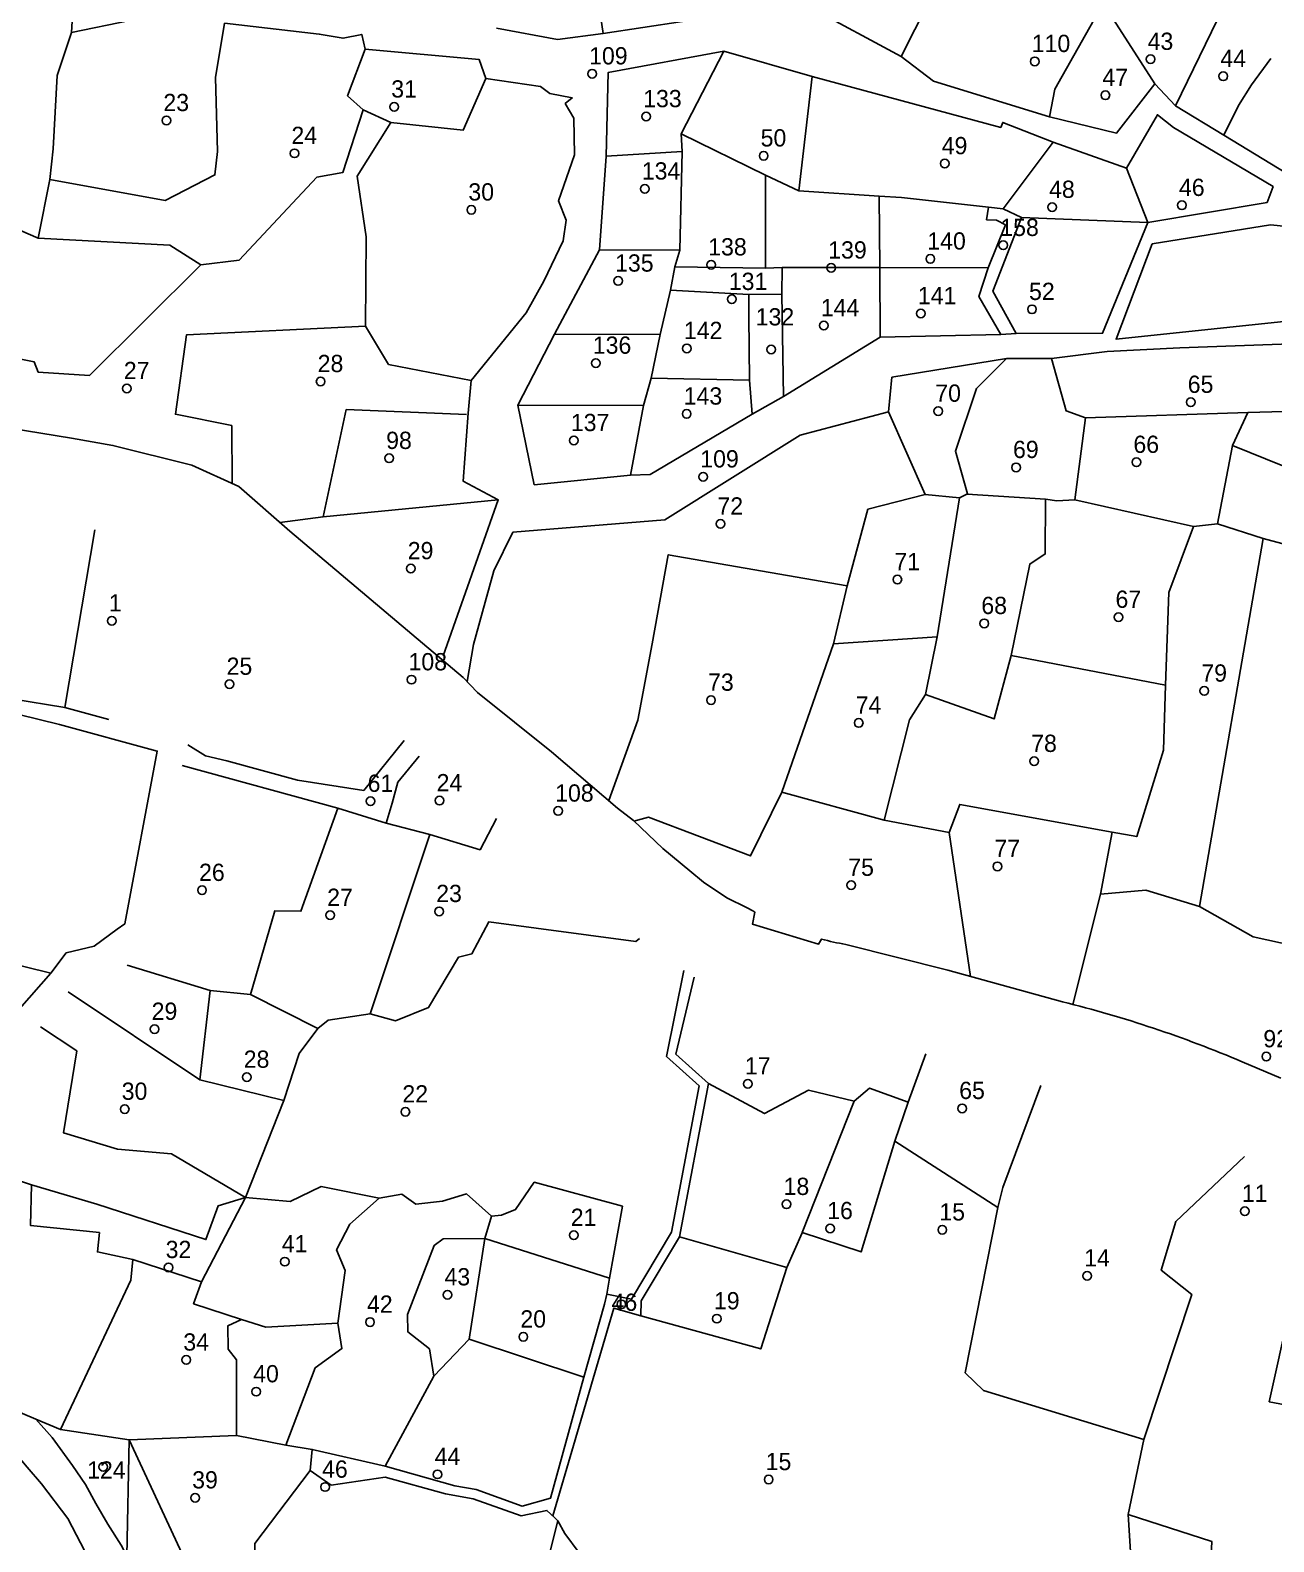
# Model space of a CAD drawing. Extents: x 176571 to 180224, y 250857 to 253450.
# Drawn here: x 177392.1 to 177680.3, y 251930.3 to 252280.5 of the extents above; entities that cross this region are included whole.
import ezdxf
from ezdxf.enums import TextEntityAlignment as Align

# ---------------------------------------------------------------- set-up
doc = ezdxf.new("R2010")
doc.units = 0
for name, color, linetype in [('1602', 240, 'Continuous'), ('1603', 240, 'Continuous'), ('A_POINTS', 252, 'Continuous')]:
    doc.layers.add(name, color=color, linetype=linetype)
doc.styles.add('HEBTXT', font='hebtxt.shx')

# ---------------------------------------------------------------- blocks, each defined once
blk = doc.blocks.new('1603')
at = {"layer": 'A_POINTS'}
blk.add_circle((0, 0), 0.25, dxfattribs=at)
at = {"style": 'HEBTXT'}
blk.add_attdef('PARCEL_NUM', text='', height=2, dxfattribs=at).set_placement((0, 1), align=Align.CENTER)
at = {"style": 'HEBTXT', "flags": 1}
blk.add_attdef('LOT_NUM', text='', height=2, dxfattribs=at).set_placement((0, -2.5), align=Align.CENTER)

msp = doc.modelspace()

# ---------------------------------------------------------------- linework, layer by layer
at = {"layer": '1602'}
for points in [[(177638.71, 252365.99), (177643.94, 252355.88), (177652.01, 252348.2), (177653.69, 252343.14), (177658.66, 252338.29), (177668.39, 252308.97), (177668.64, 252285.86), (177657.52, 252262.99)], [(177584.44, 252325.35), (177582.97, 252321.56), (177594.45, 252315.64), (177595.2, 252308.48), (177603.51, 252293.46), (177593.98, 252274.46)], [(177521.84, 252300.04), (177524.92, 252279.78)], [(177572.71, 252285.86), (177593.98, 252274.46), (177601.44, 252268.75), (177628.3, 252260.47), (177643.85, 252256.71), (177652.74, 252268.11), (177657.52, 252262.99), (177668.69, 252256.21), (177685.1, 252246.27)], [(177437.12, 252282.18), (177435.08, 252269.63), (177435.5, 252252.46), (177434.91, 252247.01), (177423.36, 252241.13), (177396.63, 252245.94)], [(177402.03, 252285.18), (177401.67, 252280.01), (177415.17, 252282.79)], [(177437.12, 252282.18), (177459.1, 252279.66), (177464.63, 252278.68), (177468.96, 252279.56), (177469.75, 252276.12), (177496.12, 252273.78), (177497.68, 252269.39), (177510.33, 252267.53), (177512.56, 252265.88), (177517.71, 252264.88), (177516.1, 252263.55), (177518.07, 252260.16), (177518.22, 252251.69), (177514.57, 252240.98), (177516.34, 252236.55), (177515.62, 252231.74), (177511.16, 252222.43), (177507.03, 252215.04), (177494.31, 252199.4), (177493.58, 252191.82), (177492.47, 252176.03), (177500.58, 252171.77), (177487.8, 252135.57)], [(177500.19, 252281.04), (177514.31, 252278.41), (177524.92, 252279.78), (177543.29, 252282.59)], [(177639.38, 252284.27), (177629.56, 252266.92), (177628.3, 252260.47)], [(177652.74, 252268.11), (177642.49, 252284.12)], [(177401.67, 252280.01), (177398.39, 252270.05), (177397.42, 252253.07), (177396.63, 252245.94), (177393.98, 252232.39), (177381.59, 252237.68), (177371.92, 252237.84), (177359.06, 252241.72), (177350.68, 252241.92), (177331.98, 252244.66), (177325.27, 252227.33), (177312.88, 252233.41), (177310.32, 252238.8), (177302.49, 252241.78), (177294.25, 252246.69), (177288.63, 252247.73), (177295.61, 252278.1)], [(177469.75, 252276.12), (177465.68, 252265.37), (177469.24, 252262.08), (177475.72, 252259.15), (177492.45, 252257.41), (177497.68, 252269.39)], [(177508.92, 252175.23), (177505.1, 252193.69), (177513.62, 252210.1), (177524.04, 252229.66), (177525.56, 252251.34), (177526.01, 252270.73), (177552.86, 252275.72), (177573.32, 252269.83), (177617.01, 252258.02), (177617.47, 252259.18), (177629.13, 252254.58), (177646.19, 252248.57), (177653.34, 252260.95), (177657.08, 252258.01), (177680.12, 252244.3), (177678.74, 252240.63), (177651.07, 252235.99), (177640.63, 252210.33), (177620.6, 252210.29), (177617.06, 252210.07), (177589.09, 252209.39), (177566.67, 252195.66), (177559.39, 252191.61), (177535.78, 252177.64), (177531.19, 252177.47), (177508.92, 252175.23)], [(177552.86, 252275.72), (177543, 252256.51), (177543.16, 252252.43), (177542.68, 252229.62), (177541.52, 252225.72), (177540.46, 252220.35), (177538.09, 252210.03), (177535.99, 252199.89), (177534.22, 252193.63), (177531.19, 252177.47)], [(177679.6, 252274.02), (177675.14, 252267.93), (177672.13, 252263.11), (177668.69, 252256.21)], [(177573.32, 252269.83), (177570.22, 252243.34)], [(177431.63, 252226.19), (177440.52, 252227.25), (177458.53, 252246.49), (177464.55, 252247.56), (177469.24, 252262.08)], [(177475.72, 252259.15), (177467.86, 252246.7), (177469.93, 252232.71), (177469.78, 252211.96), (177475.17, 252203.12), (177494.31, 252199.4)], [(177543, 252256.51), (177562.5, 252246.99), (177570.22, 252243.34), (177588.82, 252242.07), (177594, 252241.8), (177614.15, 252239.54), (177617.58, 252239.16), (177621.86, 252237.14), (177651.07, 252235.99)], [(177629.13, 252254.58), (177617.58, 252239.16)], [(177543.16, 252252.43), (177525.56, 252251.34)], [(177646.19, 252248.57), (177651.07, 252235.99)], [(177562.5, 252246.99), (177562.54, 252225.4)], [(177588.82, 252242.07), (177589.03, 252225.54), (177589.09, 252209.39)], [(177614.15, 252239.54), (177613.73, 252236.63), (177616.01, 252236.54), (177618.14, 252235.44), (177614.14, 252225.47), (177611.91, 252218.84), (177617.06, 252210.07)], [(177621.86, 252237.14), (177615.21, 252220.05), (177620.6, 252210.29)], [(177652.1, 252231.08), (177643.76, 252208.93), (177689.17, 252213.73), (177720.14, 252217), (177721.96, 252222.28), (177746.32, 252223.2), (177748.46, 252228.59), (177732.51, 252234.57), (177714.39, 252231.91), (177679.51, 252235.48), (177652.1, 252231.08)], [(177349.69, 252210.1), (177355.37, 252211.31), (177393.06, 252203.71), (177393.93, 252201.32), (177405.83, 252200.56), (177431.63, 252226.19), (177424.46, 252230.77), (177393.98, 252232.39)], [(177542.68, 252229.62), (177524.04, 252229.66)], [(177614.14, 252225.47), (177589.03, 252225.54), (177566.4, 252225.54), (177562.54, 252225.4), (177541.52, 252225.72)], [(177566.4, 252225.54), (177566.29, 252219.4), (177566.67, 252195.66)], [(177566.29, 252219.4), (177558.68, 252219.28), (177540.46, 252220.35)], [(177558.68, 252219.28), (177558.62, 252214.22), (177558.83, 252199.47), (177559.39, 252191.61)], [(177469.78, 252211.96), (177428.3, 252209.96), (177425.75, 252191.56), (177438.82, 252188.95), (177438.9, 252175.52)], [(177538.09, 252210.03), (177513.62, 252210.1)], [(177493.36, 252129.63), (177494.85, 252138.22), (177497.58, 252148.06), (177499.57, 252155.27), (177503.98, 252164.24), (177539.17, 252167.12), (177570.54, 252186.72), (177590.98, 252192.12), (177591.8, 252200.15), (177618.35, 252204.45), (177628.79, 252204.45), (177641.71, 252206.14), (177658.52, 252206.98), (177686.35, 252207.98)], [(177628.79, 252204.45), (177632.16, 252192.38), (177636.65, 252190.7), (177674.26, 252191.96), (177688.09, 252192.37), (177692.26, 252206.09)], [(177618.35, 252204.45), (177611.37, 252197.56), (177606.5, 252183.04), (177609.34, 252173.12), (177607.46, 252172.17)], [(177558.83, 252199.47), (177535.99, 252199.89)], [(177493.24, 252191.48), (177465.35, 252192.65), (177460.04, 252167.82)], [(177534.22, 252193.63), (177505.1, 252193.69)], [(177590.98, 252192.12), (177599.5, 252172.96), (177586.25, 252169.57), (177581.41, 252151.82), (177539.98, 252159.03), (177536.24, 252138.4), (177532.92, 252120.66), (177526.17, 252102.04)], [(177674.26, 252191.96), (177670.76, 252184.33), (177667.25, 252166.21), (177661.72, 252165.54), (177655.96, 252150.25), (177655.16, 252128.83), (177654.76, 252113.74), (177648.54, 252093.71), (177642.84, 252094.7), (177607.5, 252101.17), (177605.06, 252094.66), (177590.04, 252097.52)], [(177627.41, 252171.89), (177630.04, 252171.5), (177634.19, 252171.72), (177636.65, 252190.7)], [(177640.17, 252080.36), (177650.65, 252081.29), (177663.06, 252077.48), (177675.55, 252070.51), (177685, 252068.42), (177690.11, 252079.98), (177687.47, 252088.89), (177687.76, 252094.81), (177690.31, 252105.2), (177691.66, 252108.17), (177693.79, 252121.73), (177695.72, 252130), (177698.18, 252151.83), (177698.98, 252153.55), (177697.98, 252154.14), (177695.42, 252158.06), (177701.69, 252171.8), (177670.76, 252184.33)], [(177500.58, 252171.77), (177460.04, 252167.82), (177449.97, 252166.52)], [(177599.5, 252172.96), (177607.46, 252172.17), (177602.27, 252139.97), (177599.57, 252126.6), (177595.85, 252120.78), (177590.04, 252097.52), (177566.3, 252104.01)], [(177599.57, 252126.6), (177615.47, 252120.97), (177619.47, 252135.69), (177623.73, 252156.84), (177627.32, 252159.22), (177627.41, 252171.89), (177609.24, 252173.02)], [(177661.72, 252165.54), (177634.19, 252171.72)], [(177407.11, 252164.76), (177400.11, 252123.59)], [(177695.42, 252158.06), (177677.86, 252162.74), (177667.25, 252166.21)], [(177677.86, 252162.74), (177663.06, 252077.48)], [(177581.41, 252151.82), (177578.24, 252138.4), (177566.3, 252104.01), (177559.03, 252089.22), (177535.42, 252098.18), (177531.99, 252097.32)], [(177141.82, 252148.01), (177176.58, 252137.85), (177190.41, 252136.95), (177192.55, 252137.18), (177203.52, 252132.45), (177207.35, 252132.83), (177209.6, 252128.2), (177219.55, 252123.35), (177225.36, 252121), (177230.25, 252121.5), (177241.51, 252118.61), (177262.43, 252116.87), (177277.79, 252117.63), (177285.49, 252118.52), (177293.94, 252122.13), (177319.09, 252124.43), (177352.19, 252130.54), (177360.14, 252129.95), (177373.45, 252128.25), (177387.84, 252125.64), (177400.11, 252123.59), (177410.33, 252120.81)], [(177602.27, 252139.97), (177578.24, 252138.4)], [(177655.16, 252128.83), (177619.47, 252135.69)], [(177384.71, 252123.12), (177398.87, 252119.69), (177421.56, 252113.54), (177414.01, 252073.48), (177412.3, 252072.27), (177406.93, 252068.35), (177400.44, 252066.74), (177396.91, 252062.04), (177389.66, 252053.82)], [(177428.68, 252115), (177432.76, 252112.43), (177437.68, 252111.29), (177454.02, 252106.82), (177469.42, 252104.36), (177478.77, 252115.94)], [(177482.24, 252112.34), (177477.34, 252106.32), (177476, 252101.47), (177474.57, 252096.84)], [(177500.19, 252097.91), (177496.35, 252090.67), (177484.71, 252094.17), (177474.57, 252096.84), (177463.43, 252100.26), (177427.36, 252110.22)], [(177463.43, 252100.26), (177454.84, 252076.42), (177448.77, 252076.49), (177443.16, 252057.13)], [(177484.71, 252094.17), (177470.88, 252052.68)], [(177605.06, 252094.66), (177610.03, 252061.3)], [(177642.84, 252094.7), (177640.17, 252080.36), (177633.71, 252054.82)], [(177396.91, 252062.04), (177378.37, 252066.6), (177378.35, 252068.39), (177346.75, 252082.69), (177310.65, 252085.35), (177303.45, 252075.21)], [(177533.28, 252070.11), (177532.43, 252069.38), (177498.39, 252073.95), (177494.48, 252066.58), (177491.38, 252065.81), (177484.43, 252054.14), (177476.76, 252051.02), (177470.88, 252052.68), (177461.2, 252051.2), (177458.75, 252049.25), (177454.48, 252043.43), (177450.91, 252032.56), (177442.01, 252010.05), (177431.81, 251990.51), (177415.88, 251995.7), (177407.71, 251997.47), (177408.15, 252001.97), (177392.15, 252003.63), (177392.38, 252013.04), (177384.24, 252015.76), (177368.58, 252016.07), (177373.97, 252040.45)], [(177458.75, 252049.25), (177443.16, 252057.13), (177433.81, 252058.06), (177414.59, 252063.91)], [(177457.48, 251951.71), (177474.38, 251947.86), (177490.49, 251943.27), (177495.45, 251942.45), (177506.09, 251938.55), (177512.7, 251940.39), (177520.39, 251968.48), (177525.22, 251985.39), (177525.77, 251987.66), (177531.49, 251986.55), (177540.75, 252002.07), (177547.15, 252035.95), (177539.57, 252042.76), (177543.61, 252062.65)], [(177433.81, 252058.06), (177431.43, 252037.34)], [(177513.23, 251936.3), (177527.38, 251984.48), (177533.58, 251982.68), (177533.67, 251986.12), (177542.59, 252000.96), (177549.3, 252036.53), (177541.71, 252043.31), (177545.94, 252061.13)], [(177450.91, 252032.56), (177431.43, 252037.34), (177400.92, 252057.72)], [(177525.77, 251987.66), (177526.38, 251991.39), (177529.36, 252008.04), (177508.93, 252013.62), (177504.58, 252007.33), (177501.33, 252005.99), (177499, 252005.79), (177493.2, 252010.91), (177487.64, 252009.24), (177481.49, 252008.58), (177478.26, 252010.87), (177472.95, 252009.92), (177459.57, 252012.63), (177452.37, 252009.18), (177442.01, 252010.05), (177424.84, 252020.24), (177412.33, 252021.26), (177399.81, 252025.1), (177402.96, 252044.05), (177394.54, 252049.63)], [(177599.68, 252043.41), (177595.58, 252032.2), (177592.51, 252023.12), (177616.36, 252007.77)], [(177583.07, 252032.42), (177572.45, 252034.99), (177562.28, 252029.52), (177549.3, 252036.53)], [(177595.58, 252032.2), (177586.57, 252035.44), (177583.07, 252032.42), (177571, 252001.98), (177584.64, 251997.49), (177592.51, 252023.12)], [(177626.29, 252036.07), (177617.47, 252012.41), (177616.36, 252007.77), (177608.79, 251969.43), (177613, 251965.36), (177650.17, 251953.99)], [(177580.4, 251788.39), (177580.56, 251792.16), (177577.75, 251798.22), (177566.81, 251823.15), (177560.7, 251835.87), (177562.83, 251841.42), (177566.35, 251849.65), (177570.74, 251859.12), (177582.57, 251888.29), (177573.03, 251889.09), (177582.91, 251914.04), (177601.88, 251906.67), (177636.38, 251903.74), (177642.2, 251922.61), (177647.31, 251924.32), (177646.53, 251936.63), (177650.17, 251953.99), (177661.3, 251987.58), (177654.21, 251993.23), (177657.62, 252004.52), (177673.52, 252019.55)], [(177442.01, 252010.05), (177435.65, 252008.19), (177432.85, 252000.34), (177407.54, 252008.52), (177392.38, 252013.04)], [(177472.95, 252009.92), (177466.2, 252003.88), (177463.11, 251997.95), (177465.11, 251993.17), (177463.39, 251980.98), (177446.74, 251980.02), (177441.08, 251981.79)], [(177499, 252005.79), (177497.49, 252000.56), (177493.84, 251977.25), (177485.66, 251968.68), (177474.38, 251947.86)], [(177696.83, 252008.04), (177688.81, 252005.95), (177679.23, 251962.76), (177717.4, 251955.58), (177726.52, 251992.62)], [(177533.58, 251982.68), (177561.41, 251975.01), (177567.46, 251993.9), (177571.03, 252001.88), (177571, 252001.98)], [(177526.38, 251991.39), (177497.49, 252000.56), (177487.79, 252000.52), (177485.71, 251999), (177479.57, 251982.98), (177479.66, 251978.93), (177484.67, 251974.99), (177485.66, 251968.68)], [(177567.46, 251993.9), (177542.59, 252000.96)], [(177415.88, 251995.7), (177415.43, 251990.97), (177399.11, 251956.34)], [(177431.81, 251990.51), (177429.96, 251985.46), (177441.08, 251981.79), (177437.89, 251980.35), (177438.02, 251974.94), (177439.94, 251972.45), (177439.92, 251954.92)], [(177463.39, 251980.98), (177464.34, 251975.09), (177458.15, 251970.65), (177451.32, 251952.74)], [(177415.01, 251953.95), (177399.11, 251956.34), (177393.4, 251958.72), (177371.69, 251967.91), (177372.2, 251971.64), (177372.93, 251973.49), (177361.68, 251976.37), (177360.94, 251974.1), (177357.82, 251973.05), (177356.01, 251971.97)], [(177520.39, 251968.48), (177493.84, 251977.25)], [(177360.95, 251928.07), (177356.8, 251939.77), (177357.01, 251949.85), (177357.63, 251956.92), (177360.22, 251961.15), (177364.74, 251962.28), (177365.95, 251962.43), (177374.32, 251961.13), (177378.88, 251959.49), (177382.39, 251957.35), (177386.31, 251953.71), (177391.41, 251947.59), (177394.77, 251943.75), (177400.82, 251935.72), (177405.81, 251926.24)], [(177393.4, 251958.72), (177397.2, 251954.47), (177401.91, 251947.99), (177404.9, 251943.55), (177407.33, 251939.2), (177410.09, 251934.39), (177413.16, 251929.5), (177414.51, 251927.06)], [(177429.31, 251923.19), (177415.01, 251953.95), (177414.51, 251927.06), (177413.82, 251907.56)], [(177415.01, 251953.95), (177439.92, 251954.92), (177451.32, 251952.74), (177457.48, 251951.71), (177456.99, 251946.86), (177444.16, 251929.91), (177444.43, 251912.54)], [(177456.99, 251946.86), (177461.83, 251943.4), (177474.38, 251945.25), (177488.36, 251941.44), (177494.74, 251940.28), (177505.86, 251936.36), (177511.84, 251937.6), (177513.66, 251935.9), (177514.36, 251935.18), (177510.95, 251921.76), (177501.22, 251896.2), (177493.51, 251892.8)], [(177646.53, 251936.63), (177665.95, 251930.36), (177664.71, 251904.52)], [(177541.14, 251873.28), (177545.35, 251892.62), (177537.35, 251903.77), (177529.32, 251914.32), (177516.01, 251932.22), (177514.36, 251935.18)]]:
    msp.add_lwpolyline(points, dxfattribs=at)
msp.add_lwpolyline([(177681.89, 252037.72), (177672.97, 252041.54, 0.039874), (177631.34, 252055.42), (177604.79, 252062.75), (177581.1, 252068.72, -0.021393), (177575.47, 252069.96), (177574.79, 252068.79), (177559.51, 252073.41), (177560, 252076.23, -0.007319), (177558.29, 252077.22), (177553.51, 252079.51), (177548.15, 252083.14), (177544.95, 252085.79), (177538.71, 252090.94), (177531.92, 252097.4), (177528.22, 252100.3), (177512.95, 252113.32), (177495.77, 252127.13), (177492.47, 252130.56), (177452.31, 252164.48), (177440.48, 252174.8), (177429.54, 252179.74), (177411.29, 252184.33), (177401.68, 252186.03), (177369.88, 252191.2)], format="xyb", dxfattribs=at)

# ---------------------------------------------------------------- block references
at = {"layer": '1603'}
ref = msp.add_blockref('1603', (177624.89, 252273.33), dxfattribs=dict(at, xscale=4, yscale=4, zscale=4))
ref.add_attrib('PARCEL_NUM', '110', (177624.2, 252275.49), dxfattribs={"layer": '0', "height": 4, "style": 'HEBTXT'})
ref = msp.add_blockref('1603', (177651.75, 252273.84), dxfattribs=dict(at, xscale=4, yscale=4, zscale=4))
ref.add_attrib('PARCEL_NUM', '43', (177651.06, 252275.99), dxfattribs={"layer": '0', "height": 4, "style": 'HEBTXT'})
ref = msp.add_blockref('1603', (177522.32, 252270.47), dxfattribs=dict(at, xscale=4, yscale=4, zscale=4))
ref.add_attrib('PARCEL_NUM', '109', (177521.63, 252272.62), dxfattribs={"layer": '0', "height": 4, "style": 'HEBTXT'})
ref = msp.add_blockref('1603', (177668.59, 252269.87), dxfattribs=dict(at, xscale=4, yscale=4, zscale=4))
ref.add_attrib('PARCEL_NUM', '44', (177667.9, 252272.03), dxfattribs={"layer": '0', "height": 4, "style": 'HEBTXT'})
ref = msp.add_blockref('1603', (177641.26, 252265.47), dxfattribs=dict(at, xscale=4, yscale=4, zscale=4))
ref.add_attrib('PARCEL_NUM', '47', (177640.57, 252267.63), dxfattribs={"layer": '0', "height": 4, "style": 'HEBTXT'})
ref = msp.add_blockref('1603', (177476.47, 252262.79), dxfattribs=dict(at, xscale=4, yscale=4, zscale=4))
ref.add_attrib('PARCEL_NUM', '31', (177475.78, 252264.95), dxfattribs={"layer": '0', "height": 4, "style": 'HEBTXT'})
ref = msp.add_blockref('1603', (177423.67, 252259.64), dxfattribs=dict(at, xscale=4, yscale=4, zscale=4))
ref.add_attrib('PARCEL_NUM', '23', (177422.98, 252261.8), dxfattribs={"layer": '0', "height": 4, "style": 'HEBTXT'})
ref = msp.add_blockref('1603', (177534.85, 252260.55), dxfattribs=dict(at, xscale=4, yscale=4, zscale=4))
ref.add_attrib('PARCEL_NUM', '133', (177534.16, 252262.71), dxfattribs={"layer": '0', "height": 4, "style": 'HEBTXT'})
ref = msp.add_blockref('1603', (177453.35, 252252.02), dxfattribs=dict(at, xscale=4, yscale=4, zscale=4))
ref.add_attrib('PARCEL_NUM', '24', (177452.65, 252254.18), dxfattribs={"layer": '0', "height": 4, "style": 'HEBTXT'})
ref = msp.add_blockref('1603', (177562.08, 252251.45), dxfattribs=dict(at, xscale=4, yscale=4, zscale=4))
ref.add_attrib('PARCEL_NUM', '50', (177561.38, 252253.61), dxfattribs={"layer": '0', "height": 4, "style": 'HEBTXT'})
ref = msp.add_blockref('1603', (177604.03, 252249.65), dxfattribs=dict(at, xscale=4, yscale=4, zscale=4))
ref.add_attrib('PARCEL_NUM', '49', (177603.34, 252251.81), dxfattribs={"layer": '0', "height": 4, "style": 'HEBTXT'})
ref = msp.add_blockref('1603', (177534.53, 252243.79), dxfattribs=dict(at, xscale=4, yscale=4, zscale=4))
ref.add_attrib('PARCEL_NUM', '134', (177533.84, 252245.95), dxfattribs={"layer": '0', "height": 4, "style": 'HEBTXT'})
ref = msp.add_blockref('1603', (177494.34, 252238.93), dxfattribs=dict(at, xscale=4, yscale=4, zscale=4))
ref.add_attrib('PARCEL_NUM', '30', (177493.65, 252241.09), dxfattribs={"layer": '0', "height": 4, "style": 'HEBTXT'})
ref = msp.add_blockref('1603', (177628.91, 252239.55), dxfattribs=dict(at, xscale=4, yscale=4, zscale=4))
ref.add_attrib('PARCEL_NUM', '48', (177628.22, 252241.7), dxfattribs={"layer": '0', "height": 4, "style": 'HEBTXT'})
ref = msp.add_blockref('1603', (177659.01, 252239.98), dxfattribs=dict(at, xscale=4, yscale=4, zscale=4))
ref.add_attrib('PARCEL_NUM', '46', (177658.31, 252242.14), dxfattribs={"layer": '0', "height": 4, "style": 'HEBTXT'})
ref = msp.add_blockref('1603', (177617.61, 252230.72), dxfattribs=dict(at, xscale=4, yscale=4, zscale=4))
ref.add_attrib('PARCEL_NUM', '158', (177616.92, 252232.87), dxfattribs={"layer": '0', "height": 4, "style": 'HEBTXT'})
ref = msp.add_blockref('1603', (177600.7, 252227.56), dxfattribs=dict(at, xscale=4, yscale=4, zscale=4))
ref.add_attrib('PARCEL_NUM', '140', (177600, 252229.72), dxfattribs={"layer": '0', "height": 4, "style": 'HEBTXT'})
ref = msp.add_blockref('1603', (177549.92, 252226.2), dxfattribs=dict(at, xscale=4, yscale=4, zscale=4))
ref.add_attrib('PARCEL_NUM', '138', (177549.23, 252228.36), dxfattribs={"layer": '0', "height": 4, "style": 'HEBTXT'})
ref = msp.add_blockref('1603', (177577.73, 252225.49), dxfattribs=dict(at, xscale=4, yscale=4, zscale=4))
ref.add_attrib('PARCEL_NUM', '139', (177577.04, 252227.64), dxfattribs={"layer": '0', "height": 4, "style": 'HEBTXT'})
ref = msp.add_blockref('1603', (177528.35, 252222.45), dxfattribs=dict(at, xscale=4, yscale=4, zscale=4))
ref.add_attrib('PARCEL_NUM', '135', (177527.65, 252224.61), dxfattribs={"layer": '0', "height": 4, "style": 'HEBTXT'})
ref = msp.add_blockref('1603', (177554.69, 252218.21), dxfattribs=dict(at, xscale=4, yscale=4, zscale=4))
ref.add_attrib('PARCEL_NUM', '131', (177554, 252220.36), dxfattribs={"layer": '0', "height": 4, "style": 'HEBTXT'})
ref = msp.add_blockref('1603', (177598.5, 252214.91), dxfattribs=dict(at, xscale=4, yscale=4, zscale=4))
ref.add_attrib('PARCEL_NUM', '141', (177597.81, 252217.07), dxfattribs={"layer": '0', "height": 4, "style": 'HEBTXT'})
ref = msp.add_blockref('1603', (177624.26, 252215.88), dxfattribs=dict(at, xscale=4, yscale=4, zscale=4))
ref.add_attrib('PARCEL_NUM', '52', (177623.57, 252218.04), dxfattribs={"layer": '0', "height": 4, "style": 'HEBTXT'})
ref = msp.add_blockref('1603', (177563.84, 252206.57), dxfattribs=dict(at, xscale=4, yscale=4, zscale=4))
ref.add_attrib('PARCEL_NUM', '132', (177560.23, 252212.14), dxfattribs={"layer": '0', "height": 4, "style": 'HEBTXT'})
ref = msp.add_blockref('1603', (177576.01, 252212.11), dxfattribs=dict(at, xscale=4, yscale=4, zscale=4))
ref.add_attrib('PARCEL_NUM', '144', (177575.32, 252214.26), dxfattribs={"layer": '0', "height": 4, "style": 'HEBTXT'})
ref = msp.add_blockref('1603', (177544.29, 252206.83), dxfattribs=dict(at, xscale=4, yscale=4, zscale=4))
ref.add_attrib('PARCEL_NUM', '142', (177543.59, 252208.99), dxfattribs={"layer": '0', "height": 4, "style": 'HEBTXT'})
ref = msp.add_blockref('1603', (177523.17, 252203.42), dxfattribs=dict(at, xscale=4, yscale=4, zscale=4))
ref.add_attrib('PARCEL_NUM', '136', (177522.48, 252205.58), dxfattribs={"layer": '0', "height": 4, "style": 'HEBTXT'})
ref = msp.add_blockref('1603', (177459.42, 252199.17), dxfattribs=dict(at, xscale=4, yscale=4, zscale=4))
ref.add_attrib('PARCEL_NUM', '28', (177458.73, 252201.33), dxfattribs={"layer": '0', "height": 4, "style": 'HEBTXT'})
ref = msp.add_blockref('1603', (177414.51, 252197.55), dxfattribs=dict(at, xscale=4, yscale=4, zscale=4))
ref.add_attrib('PARCEL_NUM', '27', (177413.81, 252199.7), dxfattribs={"layer": '0', "height": 4, "style": 'HEBTXT'})
ref = msp.add_blockref('1603', (177602.55, 252192.3), dxfattribs=dict(at, xscale=4, yscale=4, zscale=4))
ref.add_attrib('PARCEL_NUM', '70', (177601.85, 252194.46), dxfattribs={"layer": '0', "height": 4, "style": 'HEBTXT'})
ref = msp.add_blockref('1603', (177661.04, 252194.36), dxfattribs=dict(at, xscale=4, yscale=4, zscale=4))
ref.add_attrib('PARCEL_NUM', '65', (177660.35, 252196.52), dxfattribs={"layer": '0', "height": 4, "style": 'HEBTXT'})
ref = msp.add_blockref('1603', (177544.24, 252191.64), dxfattribs=dict(at, xscale=4, yscale=4, zscale=4))
ref.add_attrib('PARCEL_NUM', '143', (177543.55, 252193.8), dxfattribs={"layer": '0', "height": 4, "style": 'HEBTXT'})
ref = msp.add_blockref('1603', (177518.1, 252185.5), dxfattribs=dict(at, xscale=4, yscale=4, zscale=4))
ref.add_attrib('PARCEL_NUM', '137', (177517.4, 252187.66), dxfattribs={"layer": '0', "height": 4, "style": 'HEBTXT'})
ref = msp.add_blockref('1603', (177475.29, 252181.36), dxfattribs=dict(at, xscale=4, yscale=4, zscale=4))
ref.add_attrib('PARCEL_NUM', '98', (177474.6, 252183.52), dxfattribs={"layer": '0', "height": 4, "style": 'HEBTXT'})
ref = msp.add_blockref('1603', (177620.56, 252179.26), dxfattribs=dict(at, xscale=4, yscale=4, zscale=4))
ref.add_attrib('PARCEL_NUM', '69', (177619.86, 252181.42), dxfattribs={"layer": '0', "height": 4, "style": 'HEBTXT'})
ref = msp.add_blockref('1603', (177648.45, 252180.45), dxfattribs=dict(at, xscale=4, yscale=4, zscale=4))
ref.add_attrib('PARCEL_NUM', '66', (177647.76, 252182.61), dxfattribs={"layer": '0', "height": 4, "style": 'HEBTXT'})
ref = msp.add_blockref('1603', (177548.08, 252177.08), dxfattribs=dict(at, xscale=4, yscale=4, zscale=4))
ref.add_attrib('PARCEL_NUM', '109', (177547.39, 252179.24), dxfattribs={"layer": '0', "height": 4, "style": 'HEBTXT'})
ref = msp.add_blockref('1603', (177552.06, 252166.17), dxfattribs=dict(at, xscale=4, yscale=4, zscale=4))
ref.add_attrib('PARCEL_NUM', '72', (177551.37, 252168.32), dxfattribs={"layer": '0', "height": 4, "style": 'HEBTXT'})
ref = msp.add_blockref('1603', (177480.3, 252155.81), dxfattribs=dict(at, xscale=4, yscale=4, zscale=4))
ref.add_attrib('PARCEL_NUM', '29', (177479.61, 252157.97), dxfattribs={"layer": '0', "height": 4, "style": 'HEBTXT'})
ref = msp.add_blockref('1603', (177593.06, 252153.27), dxfattribs=dict(at, xscale=4, yscale=4, zscale=4))
ref.add_attrib('PARCEL_NUM', '71', (177592.37, 252155.43), dxfattribs={"layer": '0', "height": 4, "style": 'HEBTXT'})
ref = msp.add_blockref('1603', (177411.03, 252143.71), dxfattribs=dict(at, xscale=4, yscale=4, zscale=4))
ref.add_attrib('PARCEL_NUM', '1', (177410.34, 252145.87), dxfattribs={"layer": '0', "height": 4, "style": 'HEBTXT'})
ref = msp.add_blockref('1603', (177613.21, 252143.11), dxfattribs=dict(at, xscale=4, yscale=4, zscale=4))
ref.add_attrib('PARCEL_NUM', '68', (177612.52, 252145.27), dxfattribs={"layer": '0', "height": 4, "style": 'HEBTXT'})
ref = msp.add_blockref('1603', (177644.3, 252144.55), dxfattribs=dict(at, xscale=4, yscale=4, zscale=4))
ref.add_attrib('PARCEL_NUM', '67', (177643.61, 252146.71), dxfattribs={"layer": '0', "height": 4, "style": 'HEBTXT'})
ref = msp.add_blockref('1603', (177438.31, 252129.03), dxfattribs=dict(at, xscale=4, yscale=4, zscale=4))
ref.add_attrib('PARCEL_NUM', '25', (177437.62, 252131.19), dxfattribs={"layer": '0', "height": 4, "style": 'HEBTXT'})
ref = msp.add_blockref('1603', (177480.47, 252130.07), dxfattribs=dict(at, xscale=4, yscale=4, zscale=4))
ref.add_attrib('PARCEL_NUM', '108', (177479.78, 252132.23), dxfattribs={"layer": '0', "height": 4, "style": 'HEBTXT'})
ref = msp.add_blockref('1603', (177549.88, 252125.34), dxfattribs=dict(at, xscale=4, yscale=4, zscale=4))
ref.add_attrib('PARCEL_NUM', '73', (177549.19, 252127.5), dxfattribs={"layer": '0', "height": 4, "style": 'HEBTXT'})
ref = msp.add_blockref('1603', (177664.19, 252127.46), dxfattribs=dict(at, xscale=4, yscale=4, zscale=4))
ref.add_attrib('PARCEL_NUM', '79', (177663.5, 252129.61), dxfattribs={"layer": '0', "height": 4, "style": 'HEBTXT'})
ref = msp.add_blockref('1603', (177584.1, 252120.04), dxfattribs=dict(at, xscale=4, yscale=4, zscale=4))
ref.add_attrib('PARCEL_NUM', '74', (177583.41, 252122.2), dxfattribs={"layer": '0', "height": 4, "style": 'HEBTXT'})
ref = msp.add_blockref('1603', (177624.76, 252111.16), dxfattribs=dict(at, xscale=4, yscale=4, zscale=4))
ref.add_attrib('PARCEL_NUM', '78', (177624.07, 252113.32), dxfattribs={"layer": '0', "height": 4, "style": 'HEBTXT'})
ref = msp.add_blockref('1603', (177470.99, 252101.91), dxfattribs=dict(at, xscale=4, yscale=4, zscale=4))
ref.add_attrib('PARCEL_NUM', '61', (177470.3, 252104.07), dxfattribs={"layer": '0', "height": 4, "style": 'HEBTXT'})
ref = msp.add_blockref('1603', (177486.98, 252102.04), dxfattribs=dict(at, xscale=4, yscale=4, zscale=4))
ref.add_attrib('PARCEL_NUM', '24', (177486.29, 252104.2), dxfattribs={"layer": '0', "height": 4, "style": 'HEBTXT'})
ref = msp.add_blockref('1603', (177514.46, 252099.65), dxfattribs=dict(at, xscale=4, yscale=4, zscale=4))
ref.add_attrib('PARCEL_NUM', '108', (177513.76, 252101.81), dxfattribs={"layer": '0', "height": 4, "style": 'HEBTXT'})
ref = msp.add_blockref('1603', (177616.24, 252086.81), dxfattribs=dict(at, xscale=4, yscale=4, zscale=4))
ref.add_attrib('PARCEL_NUM', '77', (177615.55, 252088.97), dxfattribs={"layer": '0', "height": 4, "style": 'HEBTXT'})
ref = msp.add_blockref('1603', (177431.93, 252081.27), dxfattribs=dict(at, xscale=4, yscale=4, zscale=4))
ref.add_attrib('PARCEL_NUM', '26', (177431.24, 252083.43), dxfattribs={"layer": '0', "height": 4, "style": 'HEBTXT'})
ref = msp.add_blockref('1603', (177582.37, 252082.46), dxfattribs=dict(at, xscale=4, yscale=4, zscale=4))
ref.add_attrib('PARCEL_NUM', '75', (177581.68, 252084.61), dxfattribs={"layer": '0', "height": 4, "style": 'HEBTXT'})
ref = msp.add_blockref('1603', (177486.89, 252076.38), dxfattribs=dict(at, xscale=4, yscale=4, zscale=4))
ref.add_attrib('PARCEL_NUM', '23', (177486.2, 252078.54), dxfattribs={"layer": '0', "height": 4, "style": 'HEBTXT'})
ref = msp.add_blockref('1603', (177461.62, 252075.5), dxfattribs=dict(at, xscale=4, yscale=4, zscale=4))
ref.add_attrib('PARCEL_NUM', '27', (177460.93, 252077.65), dxfattribs={"layer": '0', "height": 4, "style": 'HEBTXT'})
ref = msp.add_blockref('1603', (177420.95, 252049.09), dxfattribs=dict(at, xscale=4, yscale=4, zscale=4))
ref.add_attrib('PARCEL_NUM', '29', (177420.26, 252051.25), dxfattribs={"layer": '0', "height": 4, "style": 'HEBTXT'})
ref = msp.add_blockref('1603', (177678.56, 252042.74), dxfattribs=dict(at, xscale=4, yscale=4, zscale=4))
ref.add_attrib('PARCEL_NUM', '92', (177677.87, 252044.89), dxfattribs={"layer": '0', "height": 4, "style": 'HEBTXT'})
ref = msp.add_blockref('1603', (177442.29, 252037.99), dxfattribs=dict(at, xscale=4, yscale=4, zscale=4))
ref.add_attrib('PARCEL_NUM', '28', (177441.6, 252040.14), dxfattribs={"layer": '0', "height": 4, "style": 'HEBTXT'})
ref = msp.add_blockref('1603', (177558.42, 252036.43), dxfattribs=dict(at, xscale=4, yscale=4, zscale=4))
ref.add_attrib('PARCEL_NUM', '17', (177557.73, 252038.59), dxfattribs={"layer": '0', "height": 4, "style": 'HEBTXT'})
ref = msp.add_blockref('1603', (177608.09, 252030.74), dxfattribs=dict(at, xscale=4, yscale=4, zscale=4))
ref.add_attrib('PARCEL_NUM', '65', (177607.39, 252032.9), dxfattribs={"layer": '0', "height": 4, "style": 'HEBTXT'})
ref = msp.add_blockref('1603', (177414.01, 252030.56), dxfattribs=dict(at, xscale=4, yscale=4, zscale=4))
ref.add_attrib('PARCEL_NUM', '30', (177413.32, 252032.72), dxfattribs={"layer": '0', "height": 4, "style": 'HEBTXT'})
ref = msp.add_blockref('1603', (177479.05, 252029.94), dxfattribs=dict(at, xscale=4, yscale=4, zscale=4))
ref.add_attrib('PARCEL_NUM', '22', (177478.36, 252032.1), dxfattribs={"layer": '0', "height": 4, "style": 'HEBTXT'})
ref = msp.add_blockref('1603', (177567.39, 252008.51), dxfattribs=dict(at, xscale=4, yscale=4, zscale=4))
ref.add_attrib('PARCEL_NUM', '18', (177566.7, 252010.67), dxfattribs={"layer": '0', "height": 4, "style": 'HEBTXT'})
ref = msp.add_blockref('1603', (177673.58, 252006.9), dxfattribs=dict(at, xscale=4, yscale=4, zscale=4))
ref.add_attrib('PARCEL_NUM', '11', (177672.88, 252009.05), dxfattribs={"layer": '0', "height": 4, "style": 'HEBTXT'})
ref = msp.add_blockref('1603', (177577.49, 252002.91), dxfattribs=dict(at, xscale=4, yscale=4, zscale=4))
ref.add_attrib('PARCEL_NUM', '16', (177576.8, 252005.07), dxfattribs={"layer": '0', "height": 4, "style": 'HEBTXT'})
ref = msp.add_blockref('1603', (177518.07, 252001.34), dxfattribs=dict(at, xscale=4, yscale=4, zscale=4))
ref.add_attrib('PARCEL_NUM', '21', (177517.38, 252003.5), dxfattribs={"layer": '0', "height": 4, "style": 'HEBTXT'})
ref = msp.add_blockref('1603', (177603.48, 252002.6), dxfattribs=dict(at, xscale=4, yscale=4, zscale=4))
ref.add_attrib('PARCEL_NUM', '15', (177602.79, 252004.76), dxfattribs={"layer": '0', "height": 4, "style": 'HEBTXT'})
ref = msp.add_blockref('1603', (177424.19, 251993.89), dxfattribs=dict(at, xscale=4, yscale=4, zscale=4))
ref.add_attrib('PARCEL_NUM', '32', (177423.5, 251996.05), dxfattribs={"layer": '0', "height": 4, "style": 'HEBTXT'})
ref = msp.add_blockref('1603', (177451.1, 251995.22), dxfattribs=dict(at, xscale=4, yscale=4, zscale=4))
ref.add_attrib('PARCEL_NUM', '41', (177450.41, 251997.38), dxfattribs={"layer": '0', "height": 4, "style": 'HEBTXT'})
ref = msp.add_blockref('1603', (177637.04, 251991.94), dxfattribs=dict(at, xscale=4, yscale=4, zscale=4))
ref.add_attrib('PARCEL_NUM', '14', (177636.35, 251994.1), dxfattribs={"layer": '0', "height": 4, "style": 'HEBTXT'})
ref = msp.add_blockref('1603', (177488.82, 251987.56), dxfattribs=dict(at, xscale=4, yscale=4, zscale=4))
ref.add_attrib('PARCEL_NUM', '43', (177488.12, 251989.72), dxfattribs={"layer": '0', "height": 4, "style": 'HEBTXT'})
ref = msp.add_blockref('1603', (177551.25, 251982.01), dxfattribs=dict(at, xscale=4, yscale=4, zscale=4))
ref.add_attrib('PARCEL_NUM', '19', (177550.56, 251984.17), dxfattribs={"layer": '0', "height": 4, "style": 'HEBTXT'})
ref = msp.add_blockref('1603', (177470.86, 251981.23), dxfattribs=dict(at, xscale=4, yscale=4, zscale=4))
ref.add_attrib('PARCEL_NUM', '42', (177470.16, 251983.38), dxfattribs={"layer": '0', "height": 4, "style": 'HEBTXT'})
ref = msp.add_blockref('1603', (177529.1, 251985.33), dxfattribs=dict(at, xscale=4, yscale=4, zscale=4))
ref.add_attrib('PARCEL_NUM', '46', (177526.84, 251983.82), dxfattribs={"layer": '0', "height": 4, "style": 'HEBTXT'})
ref = msp.add_blockref('1603', (177506.39, 251977.81), dxfattribs=dict(at, xscale=4, yscale=4, zscale=4))
ref.add_attrib('PARCEL_NUM', '20', (177505.7, 251979.96), dxfattribs={"layer": '0', "height": 4, "style": 'HEBTXT'})
ref = msp.add_blockref('1603', (177428.29, 251972.45), dxfattribs=dict(at, xscale=4, yscale=4, zscale=4))
ref.add_attrib('PARCEL_NUM', '34', (177427.6, 251974.61), dxfattribs={"layer": '0', "height": 4, "style": 'HEBTXT'})
ref = msp.add_blockref('1603', (177444.48, 251965.1), dxfattribs=dict(at, xscale=4, yscale=4, zscale=4))
ref.add_attrib('PARCEL_NUM', '40', (177443.78, 251967.26), dxfattribs={"layer": '0', "height": 4, "style": 'HEBTXT'})
ref = msp.add_blockref('1603', (177486.52, 251945.94), dxfattribs=dict(at, xscale=4, yscale=4, zscale=4))
ref.add_attrib('PARCEL_NUM', '44', (177485.83, 251948.09), dxfattribs={"layer": '0', "height": 4, "style": 'HEBTXT'})
ref = msp.add_blockref('1603', (177563.24, 251944.75), dxfattribs=dict(at, xscale=4, yscale=4, zscale=4))
ref.add_attrib('PARCEL_NUM', '15', (177562.55, 251946.91), dxfattribs={"layer": '0', "height": 4, "style": 'HEBTXT'})
ref = msp.add_blockref('1603', (177409.04, 251947.66), dxfattribs=dict(at, xscale=4, yscale=4, zscale=4))
ref.add_attrib('PARCEL_NUM', '124', (177405.31, 251944.95), dxfattribs={"layer": '0', "height": 4, "style": 'HEBTXT'})
ref = msp.add_blockref('1603', (177430.34, 251940.51), dxfattribs=dict(at, xscale=4, yscale=4, zscale=4))
ref.add_attrib('PARCEL_NUM', '39', (177429.65, 251942.67), dxfattribs={"layer": '0', "height": 4, "style": 'HEBTXT'})
ref = msp.add_blockref('1603', (177460.44, 251943.01), dxfattribs=dict(at, xscale=4, yscale=4, zscale=4))
ref.add_attrib('PARCEL_NUM', '46', (177459.75, 251945.16), dxfattribs={"layer": '0', "height": 4, "style": 'HEBTXT'})

doc.saveas('drawing.dxf')
